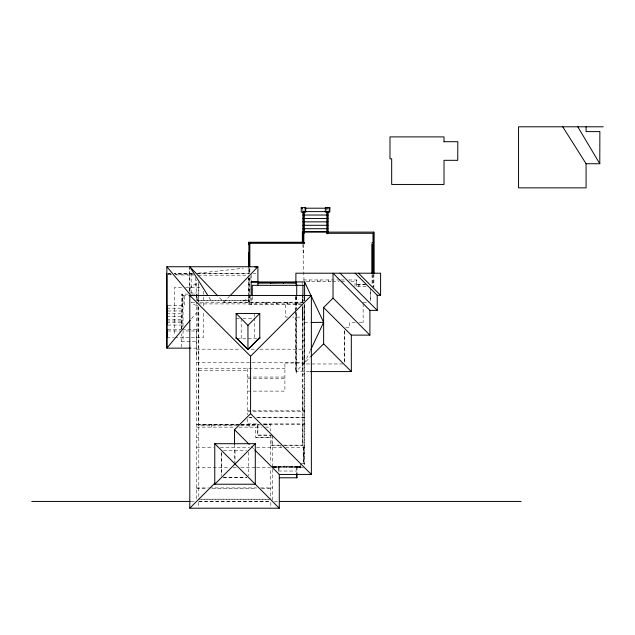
<?xml version="1.0" encoding="UTF-8"?>
<svg xmlns="http://www.w3.org/2000/svg" width="635" height="635" viewBox="0 0 635 635"><rect width="100%" height="100%" fill="white"/><g stroke="black" fill="none" stroke-linecap="round" stroke-linejoin="round"><path stroke-width="0.48" stroke-dasharray="3.17 2.38" d="M181.356 347.186L181.356 333.804M189.794 292.171L189.794 267.732L189.794 294.116M191.159 293.14L191.159 270.661M196.548 331.184L196.548 348.147L190.849 348.147M248.888 280.241L248.888 278.313L248.888 304.443L302.355 304.443L302.355 296.418M248.888 267.819L248.888 273.487L248.888 268.002M249.309 268.756L249.309 273.487L249.309 268.002M251.142 302.189L251.142 304.443L251.142 296.108L241.681 302.212M302.355 317.103L302.355 307.364L302.355 317.111L292.56 317.111M302.355 302.204L302.355 294.894M285.639 447.397L304.609 447.421L302.919 445.738L302.919 388.691L304.609 388.691M302.919 304.879L302.919 369.776L304.609 369.586M302.927 211.622L302.927 209.375M304.324 363.657L304.324 304.673M304.609 445.73L304.609 303.911L304.609 466.701M304.609 297.275L304.609 302.212L223.845 302.212L218.392 296.545M327.017 210.121L327.017 208.621M344.567 362.275L344.567 330.414M356.664 286.298L356.664 279.964L346.607 279.964M359.283 322.596L363.141 322.596L363.141 320.905M370.459 301.069L370.459 288.409M373.832 288.401L373.832 274.471M196.334 355.727L196.548 349.607M181.419 329.025L182.666 294.1L182.666 327.025M296.72 373.293L296.728 313.158M310.396 350.512L304.609 362.847L302.355 362.807M191.5 318.73L196.548 312.698M223.845 302.212L229.291 296.545M309.475 371.562L295.886 371.562L310.039 357.41M196.548 284.012L195.532 284.21A9.001 9.001 0 0 0 189.166 290.576M198.16 273.185L243.205 268.335M304.609 322.509L310.317 322.453M240.133 424.553L196.548 424.878L237.315 424.886M241.102 424.545L258.604 424.41M263.469 424.37L270.272 424.323L270.272 431.07M223.449 477.544L246.61 477.472M325.89 208.764L327.97 208.764M170.45 273.494L168.561 273.494L168.561 274.757M196.548 273.494L249.849 273.494M168.14 273.494L170.744 273.494M197.953 273.502L249.174 273.502M253.071 273.502L255.961 273.502M171.617 274.764L168.14 274.757L171.053 274.796M193.683 274.764L175.554 274.757L175.554 273.494M198.239 275.193L248.468 275.193M339.971 279.964L302.641 279.964L302.641 281.948M340.947 279.964L345.694 279.964M306.014 281.654L330.779 281.654L330.779 279.964M332.653 281.654L339.217 281.654M341.471 281.654L346.297 281.654M356.664 279.964L356.664 284.607L366.379 284.607M356.664 284.607L366.514 284.607M371.3 286.171L373.832 286.171M366.125 286.298L354.981 286.298L354.981 281.654L349.917 281.654L349.917 279.964M189.794 287.298L189.984 292.171M181.57 287.298L174.649 287.298L174.649 335.804M185.531 287.298L200.382 287.298M248.888 289.131L250.388 289.131M189.817 292.91L196.548 292.91M188.246 294.116L181.356 294.116L181.356 329.295M191.722 294.116L197.866 294.1M182.666 295.783L188.889 295.807M198.803 300.331L248.888 300.331L196.548 300.371L196.548 279.932M302.355 300.522L304.609 300.506L304.609 296.418M191.722 302.212L194.62 302.212M302.919 302.22L196.548 302.212L196.548 501.452M363.141 302.76L368.768 302.76M198.239 303.911L302.919 303.895L302.919 296.585M168.14 305.356L184.356 305.364L184.356 294.1M166.87 308.173L181.356 308.173M167.838 310.983L181.356 310.991M166.87 313.801L181.356 313.801M166.87 316.611L181.356 316.611M287.663 317.111L285.702 317.111L285.702 302.189M236.133 318.524L239.506 318.524M242.887 318.524L254.706 318.524L254.706 338.788M166.87 319.429L181.356 319.429M302.919 319.516L304.609 319.516M166.87 320.985L181.356 320.985M166.87 322.239L181.356 322.239M355.155 322.596L349.631 322.588L349.631 327.525L344.567 327.525M167.838 325.056L182.666 325.056M167.838 329.295L181.173 329.295M196.548 329.295L183.039 329.279L183.039 294.116M167.838 330.978L180.388 330.978M166.87 337.669L173.672 337.669M174.649 337.669L203.351 337.669L203.351 310.999M237.117 338.788L257.238 338.788M302.919 340.765L304.609 340.765M181.356 341.376L196.548 341.392M196.548 349.186L241.205 349.186M251.071 349.186L256 349.186M259.945 349.186L302.355 349.186L302.355 410.813L304.609 410.813L247.761 410.813M302.919 358.973L304.609 358.973M196.548 362.688L302.355 362.688M284.909 363.045L302.355 363.045M342.876 363.966L302.641 363.966L302.641 306.118M198.803 368.602L284.909 368.602M198.803 370.292L247.761 370.292M302.919 374.126L304.609 374.126M247.761 377.039L284.909 377.047M247.761 378.738L284.909 378.738M247.761 391.12L284.909 391.12L284.909 362.688M247.761 411.234L304.609 411.234M249.722 417.354L251.682 417.354M256.588 417.354L304.609 417.354M248.745 417.774L252.666 417.774M257.564 417.774L304.609 417.774M247.761 423.894L258.54 423.894M263.446 423.894L304.609 423.894M196.548 424.323L240.26 424.323M241.006 424.323L257.897 424.323L257.897 435.015L269.597 435.015M263.612 424.323L304.609 424.323M241.237 424.878L260.755 424.878M264.565 424.878L270.272 424.878M237.633 425.45L198.239 425.45L198.239 306.816M240.586 425.466L257.334 425.474L257.334 435.602L271.963 435.602M196.548 427.133L235.212 427.133M238.982 427.149L261.707 427.133M265.517 427.133L270.272 427.133M196.548 437.269L198.803 437.269M255.643 437.261L270.272 437.269L255.643 437.285L255.643 427.133M270.272 445.143L280.932 445.143L280.932 447.397M283.115 445.143L302.355 445.143L302.355 424.323M280.67 445.738L271.963 445.706L271.963 436.499M284.536 445.706L302.919 445.738L304.609 447.421M196.548 447.397L213.487 447.397M220.337 447.397L249.714 447.397M256.572 447.397L283.353 447.397M303.411 448.405L304.046 448.421M303.411 449.532L304.046 449.548M303.411 449.739L304.046 449.755M223.449 450.453L246.61 450.453M303.411 450.866L304.046 450.882M303.411 451.08L304.046 451.096M303.411 452.207L304.046 452.215M303.411 452.414L304.046 452.43M303.411 453.755L304.046 453.763M303.411 454.874L304.046 454.89M303.411 455.089L304.046 455.104M303.411 456.216L304.046 456.232M303.411 456.422L304.046 456.438M303.411 457.549L304.046 457.565M303.411 457.764L304.046 457.779M303.411 458.891L303.832 459.097M303.411 460.224L303.832 460.24M303.411 460.439L303.832 460.216M303.411 461.558L303.832 461.788L303.411 461.772M303.411 462.899L303.832 462.915M303.411 463.106L303.832 462.891M272.526 466.463L300.665 466.463M300.665 466.638L299.545 466.884M299.331 466.884L300.665 466.884M296.593 467.003L300.665 467.003M300.665 467.098L272.526 467.042L278.868 467.011L278.44 467.678M296.656 467.257L296.87 467.678M297.998 467.257L297.998 466.463M299.331 467.217L300.665 467.225M296.45 467.368L297.005 467.368L297.005 474.408M278.44 467.511L278.995 467.511M299.331 467.463L300.665 467.471M196.548 467.654L229.156 467.654M233.069 467.654L236.982 467.654M240.903 467.654L255.587 467.654M256.572 467.654L270.272 467.654L270.272 499.197L200.755 499.173M272.526 467.662L304.609 467.685M278.44 471.035L297.005 471.035M223.25 477.464L246.888 477.472M196.548 487.918L208.59 487.918M209.566 487.918L256.572 487.918M260.485 487.918L272.526 487.918M196.548 488.45L207.399 488.45M212.336 488.45L256.738 488.45M261.676 488.45L272.526 488.45M268.319 499.205L198.803 499.189L198.803 427.133M191.238 501.428L194.207 501.428M199.16 501.428L269.645 501.428M274.447 501.428L277.424 501.428M198.803 501.444L270.272 501.452M175.903 274.868L193.381 275.114M196.755 305.356L197.866 305.427M196.548 305.316L195.659 305.141A8.509 8.509 0 0 1 191.111 302.101M251.317 446.469L254.111 449.27M208.986 297.267L212.098 302.212M196.548 293.989L197.318 300.665M302.974 244.094L304.006 280.67M304.467 297.275L304.554 300.236M196.548 296.918L196.62 299.728M303.109 244.618L303.236 253.27M221.528 453.35L221.599 474.575M278.154 466.669L277.947 466.463M373.832 274.376L373.832 286.448M370.459 290.322L370.459 300.847M363.141 303.752L363.141 322.596M344.567 330.478L344.567 362.982M328.525 279.964L328.525 281.654M326.319 209.328L326.319 210.455M320.088 279.964L320.088 281.654M317.833 279.964L317.833 281.654M309.388 279.964L309.388 281.654M304.324 361.99L304.324 363.966M304.046 296.608L304.046 300.522M304.046 447.397L304.046 463.74M303.832 447.405L303.832 448.421M303.586 447.405L303.586 448.421M303.379 447.397L303.411 463.74M302.919 306.816L302.919 445.722M302.641 282.496L302.641 284.464M302.641 297.267L302.641 302.197M300.665 463.733L300.665 467.685M299.331 466.463L299.331 467.678M298.204 466.463L298.204 467.098M297.498 302.197L297.498 303.895M296.87 466.463L296.87 467.098M296.72 296.442L296.728 309.229M296.783 467.003L296.783 467.678M296.656 466.463L296.656 467.678M296.45 467.042L296.45 473.194M296.41 296.553L296.41 308.356M296.41 312.285L296.41 373.245M295.886 296.815L295.886 311.571M295.886 312.547L295.886 371.562M295.6 296.418L295.6 310.047M295.6 311.023L295.6 369.784M295.529 466.463L295.529 467.098M295.323 466.463L295.323 467.098M294.195 466.463L294.195 467.098M293.981 466.463L293.981 467.098M292.862 466.463L292.862 467.098M292.648 466.463L292.648 467.098M291.521 466.463L291.521 467.098M291.314 466.463L291.314 467.098M290.187 466.463L290.187 467.098M289.973 466.463L289.973 467.098M288.846 466.463L288.846 466.884L288.639 466.463M287.655 302.197L287.655 303.895M287.512 466.463L287.512 466.884L287.298 466.463M286.949 302.197L286.949 303.895M286.179 466.463L286.179 466.884L285.964 466.463M284.837 466.463L284.837 466.884L284.631 466.463M283.504 466.463L283.504 466.884L283.289 466.463M282.162 466.463L282.162 466.884L281.956 466.463M280.829 466.463L280.829 466.884L280.614 466.463M279.495 466.463L279.495 466.884L279.281 466.463M278.995 467.042L278.995 472.273M278.678 467.011L278.678 467.678M278.44 467.368L278.44 471.361M277.098 302.197L277.098 303.895M276.82 466.463L276.82 466.884L276.606 466.463M276.82 467.042L276.82 467.471L276.606 467.042M276.4 302.197L276.4 303.895M275.479 466.463L275.479 466.884L275.272 466.463M275.479 467.042L275.479 467.471L275.272 467.042M274.145 466.463L274.145 466.884L273.931 466.463M274.145 467.042L274.145 467.471L273.931 467.042M272.526 435.935L272.526 501.452M270.835 502.404L270.835 508.19M270.272 435.015L270.272 463.058M266.549 302.197L266.549 303.895M265.843 302.197L265.843 303.895M255.992 302.197L255.992 303.895M254.706 313.46L254.706 316.833M252.27 296.585L252.27 302.212M251.142 274.479L251.142 281.948M250.857 276.463L250.857 281.408M250.857 297.243L250.857 302.197M249.849 268.573L249.849 273.494M249.452 278.09L249.452 303.887M249.087 424.323L249.087 427.133M248.968 278.432L248.968 302.197M248.888 276.733L248.888 302.197M248.539 452.128L248.539 475.774M247.761 368.602L247.761 414.734M247.761 418.648L247.761 424.323M241.197 318.524L241.197 338.788M235.029 450.453L235.029 464.082M234.537 444.167L234.537 461.534M226.52 424.323L226.52 424.878M225.25 424.323L225.25 424.878M221.52 452.16L221.52 475.798M211.415 424.323L211.415 427.133M203.351 291.251L203.351 296.188M203.351 297.172L203.351 307.046M198.803 284.559L198.803 294.346M198.803 295.331L198.803 302.323M198.803 307.078L198.803 424.886M198.239 282.099L198.239 301.871M198.239 502.404L198.239 508.19M197.866 297.013L197.866 301.863M197.866 306.411L197.866 330.97L183.039 330.97L183.039 341.376M195.223 277.463L195.223 287.361M304.324 296.767L304.324 299.736L304.324 296.767M358.918 284.607L358.918 286.298L358.918 284.607M372.142 274.669L372.142 284.488L372.142 274.669M192.73 273.494L174.228 273.494L192.73 273.494M304.046 453.541L303.411 453.541L304.046 453.557M304.609 463.717L301.649 463.717L304.609 463.748"/><path stroke-width="0.95" d="M257.897 285.329L257.897 266.756L166.87 266.748L166.87 348.147L190.611 348.147M248.888 262.509L249.309 262.509L248.888 262.517L248.928 252.317L248.888 266.867M302.887 232.124L302.927 211.622M303.546 242.927L304.252 242.546L249.777 242.927L250.246 242.999M304.609 295.648L304.609 282.472M327.573 232.918L327.009 232.918M327.97 232.124L327.97 211.622M372.142 244.245L372.142 273.685L372.142 242.554L373.832 242.443M373.832 273.494L373.832 243.102M373.832 242.252L373.832 232.124L302.355 232.124L302.355 242.252M562.729 126.794L586.081 163.727L599.781 163.727L599.869 131.596L586.081 131.596L586.081 126.794M310.809 349.631L323.636 322.334L304.609 281.948L251.142 281.948M190.23 320.238L166.87 348.147L166.862 312.69M229.973 295.831L257.897 266.756L254.952 267.065M259.771 337.502L247.952 349.306L236.133 337.709L247.952 349.639L247.952 325.39L259.771 313.46L236.133 313.46L236.133 338.788M247.952 349.639L259.771 337.709M311.364 474.44L250.579 413.655L250.579 356.251L311.364 295.465L311.364 474.44L279.281 474.44L254.81 449.969M323.636 307.515L333.034 298.117L333.034 273.209L369.895 310.356L369.895 335.121L351.322 335.121L323.636 307.515L323.636 343.821L351.322 371.562L310.444 371.562M234.537 444.167L234.537 429.697L250.579 413.655M310.721 356.727L323.636 343.821M279.281 474.44L279.281 508.206L189.794 508.206L214.963 483.037M214.765 484.227L255.294 443.706L214.765 443.706L214.765 484.227L255.294 484.227L255.294 443.706M311.269 322.445L323.636 322.334M603.25 126.794L518.549 126.794L518.549 187.857L586.081 187.857L586.081 163.727M444.016 141.7L457.803 141.7L457.74 160.322L444.016 160.322L444.016 184.452L391.676 184.452L391.676 158.845L389.985 158.845L389.985 136.898L444.016 136.898L444.016 141.835M301.236 207.645L305.737 207.645L305.737 212.146L301.236 212.146L301.236 207.645L302.546 208.955M305.173 208.201L325.89 208.201M329.835 208.209L329.271 208.209L329.271 211.582M304.856 211.622L325.088 211.622M326.874 211.773L327.716 211.773M326.874 211.876L327.716 211.876M302.927 215.035L327.97 215.035M302.927 218.456L327.97 218.456M302.927 221.869L327.97 221.869M302.927 225.29L327.97 225.29M302.927 228.711L327.97 228.711M303.49 231.291L304.332 231.291M303.49 232.624L304.332 232.624L304.332 211.296M326.874 232.91L327.716 232.918M303.824 233.077L303.824 242.546M327.644 233.299L372.991 233.307L372.991 242.562M327.716 211.59L327.644 233.688L326.874 233.688L326.874 211.431M249.849 266.613L249.849 242.927L304.252 243.316L303.546 243.316L303.546 242.538L304.252 242.538L304.252 243.308M248.888 244.499L248.912 242.252M248.888 254.572L249.309 254.572M257.897 282.789L270.343 282.797L257.897 282.9M296.164 282.797L283.718 282.789L296.164 282.9M355.124 273.209L377.214 295.299L380.587 295.299L380.587 273.209L295.886 273.209L295.886 282.059M189.794 508.206L189.794 295.465L311.364 295.465M166.87 305.364L167.148 324.62M369.895 310.356L377.214 310.356L377.214 295.299M296.45 477.496L297.005 477.496M279.416 477.79L297.005 477.79L297.005 473.861M31.75 501.428L190.246 501.428M279.4 501.428L521.113 501.428M257.897 281.948L251.142 281.876L251.142 295.664M358.497 273.209L380.587 295.299M340.066 273.209L377.214 310.356M189.794 295.465L250.579 356.251M234.537 429.697L249.222 444.373M214.765 443.706L279.281 508.206M333.034 298.117L369.895 335.121M236.133 313.46L247.952 325.39M217.718 295.831L189.794 266.756L207.947 295.616M166.87 266.756L190.865 295.426M577.786 126.794L599.781 163.727M373.832 232.116L373.832 273.685M351.322 335.121L351.322 371.562M328.144 207.645L328.144 208.209M328.144 232.124L328.144 231.561L302.927 231.561L302.927 242.252L248.888 242.252L248.888 267.089M327.573 232.91L327.573 233.688M327.017 207.645L327.017 208.209M305.173 207.645L305.173 211.582M304.609 281.948L304.609 285.329L252.27 285.321L252.27 295.648M304.117 211.582L304.117 212.146M304.189 232.616L304.189 233.394L303.49 233.394L303.49 211.304M302.919 285.329L302.919 295.648M301.8 207.645L301.8 208.209M296.72 284.647L296.72 295.465M296.45 473.861L296.45 477.79M296.164 281.948L296.164 285.329M259.771 313.46L259.771 338.788M166.87 273.487L166.87 325.056M166.87 329.295L166.87 337.669M329.835 207.645L325.334 207.645L325.334 212.146L329.835 212.146L329.835 207.645M270.645 282.448L270.55 283.258L270.645 282.44M283.504 282.448L283.416 283.258L283.504 282.44M283.21 282.797L270.851 282.9L283.21 282.789"/></g></svg>
